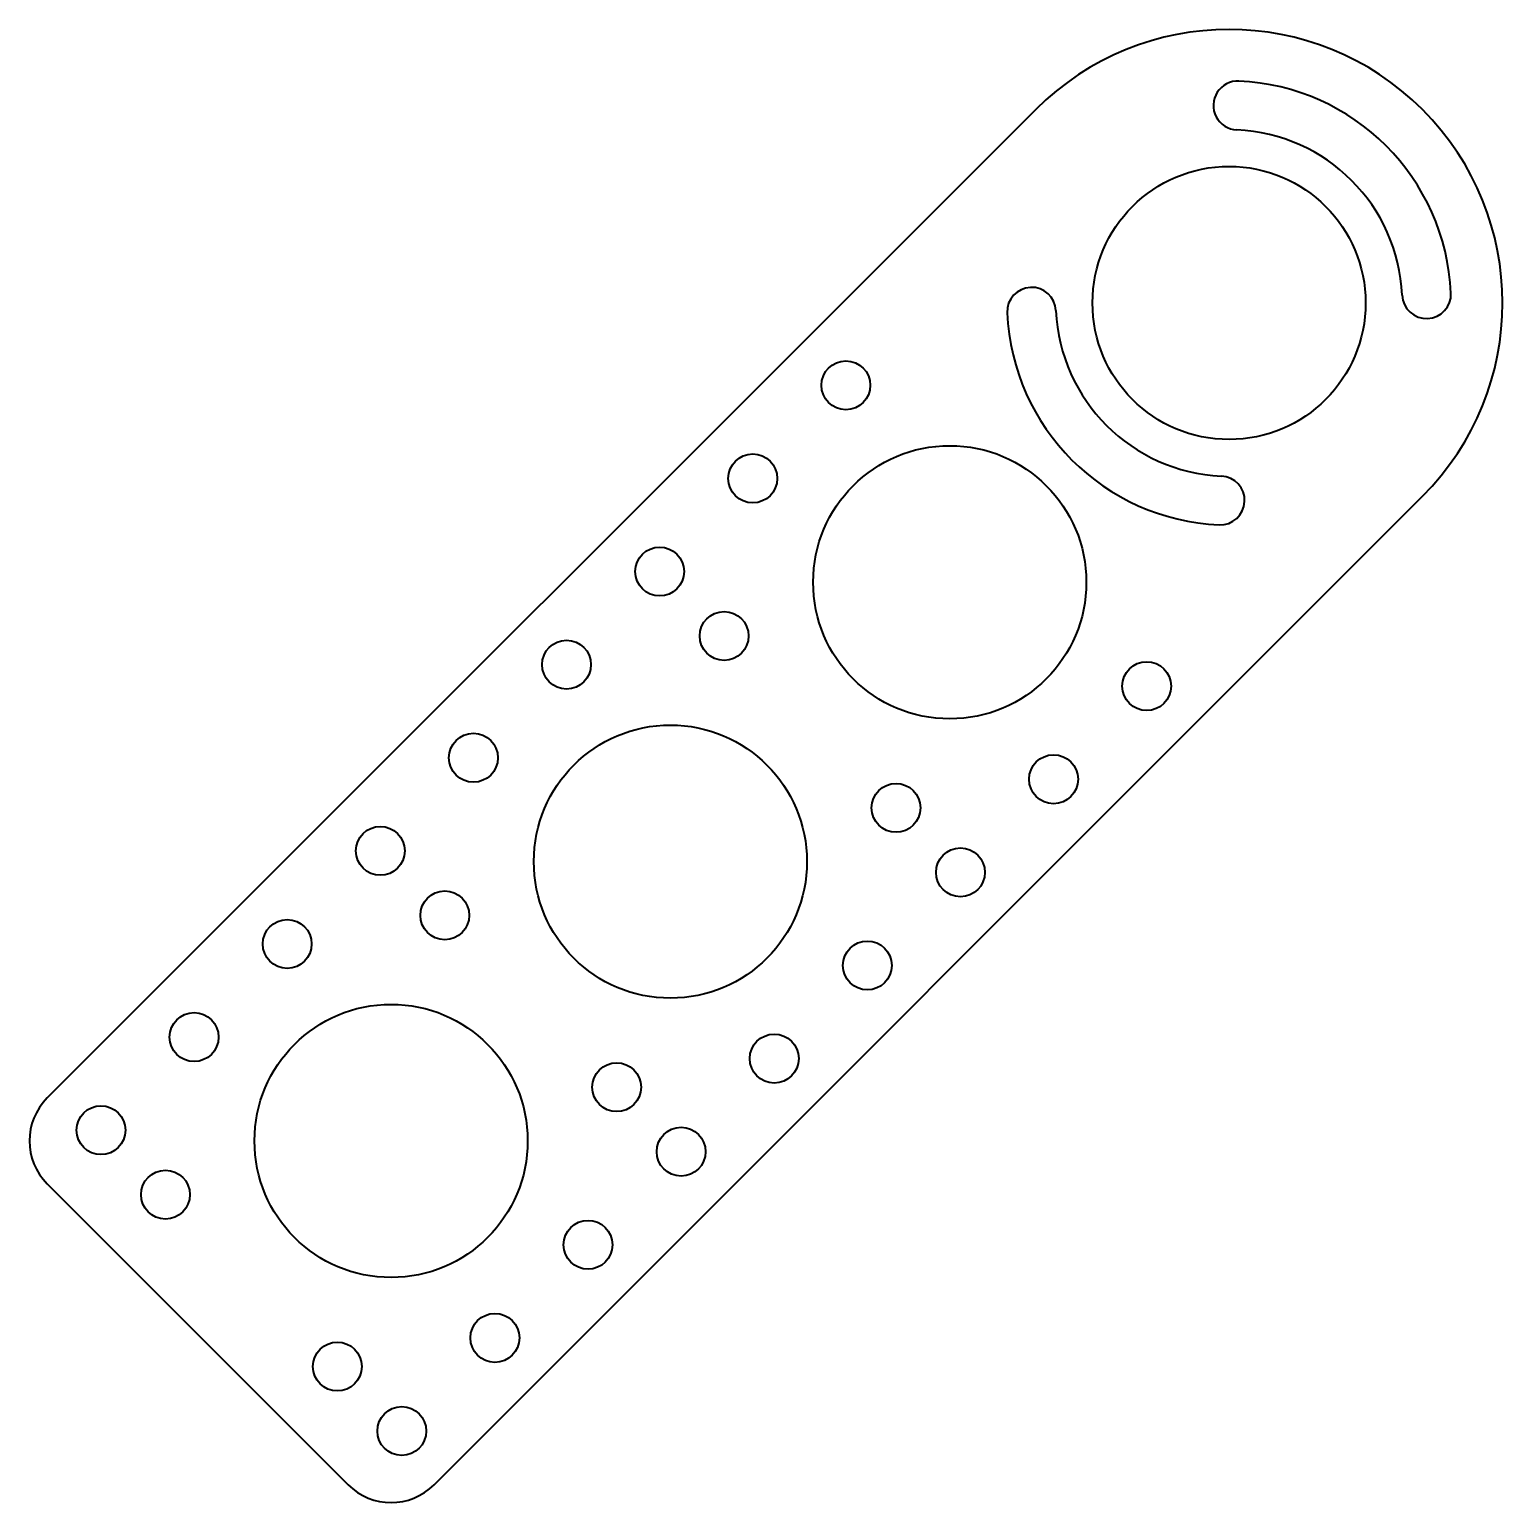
# Model space of a CAD drawing. Header units: inches. Extents: x -10.93 to -4.88, y -10.5 to -4.44.
import ezdxf

# ---------------------------------------------------------------- set-up
doc = ezdxf.new("R2010")
doc.units = ezdxf.units.IN
doc.header["$MEASUREMENT"] = 0
doc.layers.add('Visible', color=7, linetype='Continuous', lineweight=40)

msp = doc.modelspace()

# ---------------------------------------------------------------- linework, layer by layer
at = {"layer": 'Visible'}
for p, q in [((-6.7955, -4.767), (-10.8614, -8.8329)), ((-9.2704, -10.4239), (-5.2045, -6.358)), ((-10.8614, -9.1864), (-9.6239, -10.4239))]:
    msp.add_line(p, q, dxfattribs=at)
for centre, radius in [((-6, -5.5625), 0.5617), ((-7.5763, -5.9013), 0.1005), ((-7.149, -6.7115), 0.5618), ((-7.9593, -6.2843), 0.1005), ((-8.3423, -6.6674), 0.1005), ((-8.0771, -6.9325), 0.1005), ((-8.7253, -7.0504), 0.1005), ((-6.3388, -7.1388), 0.1005), ((-8.2981, -7.8606), 0.5617), ((-9.1083, -7.4334), 0.1005), ((-6.7218, -7.5218), 0.1005), ((-7.37, -7.6396), 0.1005), ((-9.4913, -7.8164), 0.1005), ((-7.1049, -7.9048), 0.1005), ((-9.2262, -8.0816), 0.1005), ((-9.8744, -8.1994), 0.1005), ((-7.4879, -8.2878), 0.1005), ((-10.2574, -8.5824), 0.1005), ((-9.4471, -9.0096), 0.5618), ((-7.8709, -8.6708), 0.1005), ((-8.5191, -8.7887), 0.1005), ((-10.6404, -8.9655), 0.1005), ((-8.2539, -9.0538), 0.1005), ((-10.3752, -9.2306), 0.1005), ((-8.6369, -9.4369), 0.1005), ((-9.0199, -9.8199), 0.1005), ((-9.6681, -9.9377), 0.1005), ((-9.403, -10.2029), 0.1005)]:
    msp.add_circle(centre, radius, dxfattribs=at)
for centre, radius, start, end in [((-6, -5.5625), 1.125, 315, 135), ((-5.9638, -4.7501), 0.1005, 87.45136, 267.45136), ((-6, -5.5625), 0.9137, 2.54864, 87.45136), ((-6, -5.5625), 0.7127, 2.54864, 87.45136), ((-6.8124, -5.5987), 0.1005, 2.54864, 182.54864), ((-5.1876, -5.5263), 0.1005, 182.54864, 2.54864), ((-6, -5.5625), 0.9137, 182.54864, 267.45136), ((-6, -5.5625), 0.7127, 182.54864, 267.45136), ((-6.0362, -6.3749), 0.1005, 267.45136, 87.45136), ((-10.6846, -9.0096), 0.25, 135, 225), ((-9.4471, -10.2471), 0.25, 225, 315)]:
    msp.add_arc(centre, radius, start, end, dxfattribs=at)

doc.saveas('drawing.dxf')
